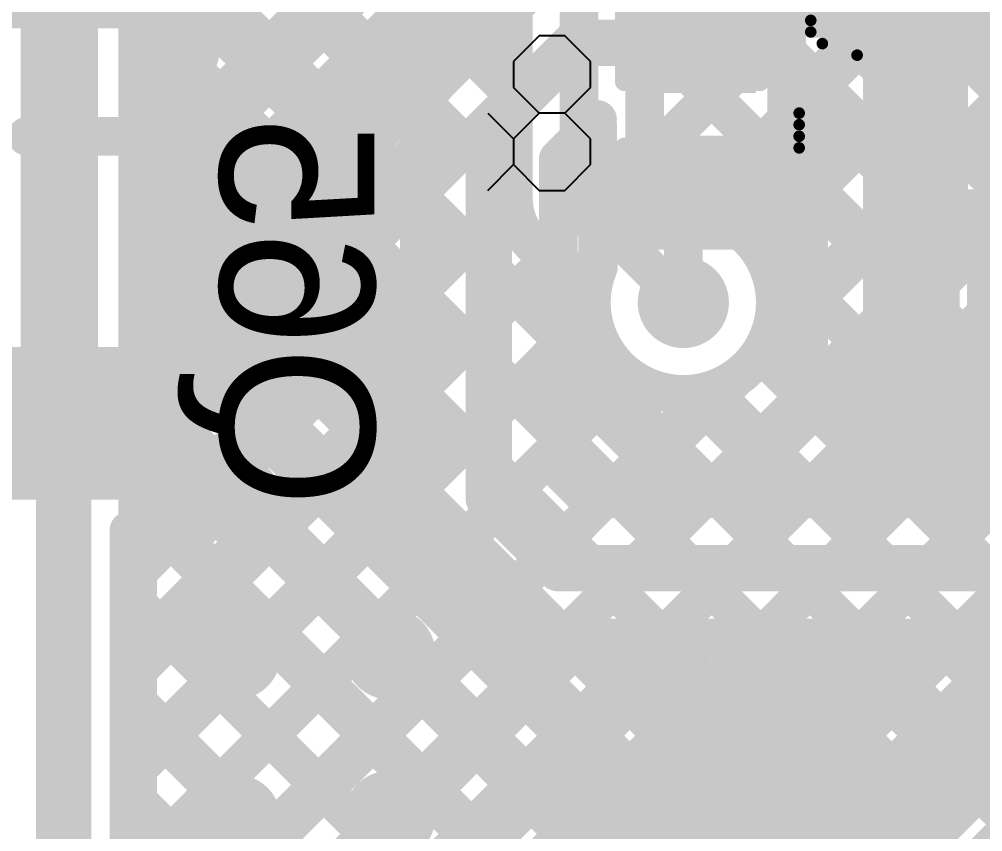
# Model space of a CAD drawing. Header units: millimetres. Extents: x 0.79 to 4.38, y 0.99 to 3.94.
# Drawn here: x 2.099 to 2.3485, y 2.648 to 2.8583 of the extents above; entities that cross this region are included whole.
import ezdxf

# ---------------------------------------------------------------- set-up
doc = ezdxf.new("R2010")
doc.units = ezdxf.units.MM
doc.header["$MEASUREMENT"] = 0
for name, color, linetype in [('BottomLayer', 5, 'Continuous'), ('BottomOverlay', 54, 'Continuous'), ('BottomPaste', 16, 'Continuous'), ('BottomSolder', 6, 'Continuous'), ('MultiLayer', 9, 'Continuous'), ('TopLayer', 1, 'Continuous'), ('TopOverlay', 2, 'Continuous'), ('ViaHoleLayer', 16, 'Continuous')]:
    doc.layers.add(name, color=color, linetype=linetype)

# ---------------------------------------------------------------- blocks, each defined once
blk = doc.blocks.new('R__0402_B_112')
at = {"layer": 'BottomLayer'}
for points in [[(-0.0275, 0.0125), (-0.0275, -0.0125), (-0.0095, 0.0125), (-0.0095, -0.0125)], [(0.0095, 0.0125), (0.0095, -0.0125), (0.0275, 0.0125), (0.0275, -0.0125)]]:
    blk.add_solid(points, dxfattribs=at)
at = {"layer": 'BottomOverlay', "const_width": 0.005}
for points in [[(-0.0325, 0.0175), (-0.0325, -0.0175)], [(-0.0325, 0.0175), (-0.0085, 0.0175)], [(0.0085, 0.0175), (0.0325, 0.0175)], [(0.0325, 0.0175), (0.0325, -0.0175)], [(-0.0325, -0.0175), (-0.0085, -0.0175)], [(0.0085, -0.0175), (0.0325, -0.0175)]]:
    blk.add_lwpolyline(points, dxfattribs=at)
at = {"layer": 'BottomOverlay', "const_width": 0.0025}
for points in [[(-0.03375, 0.0175, 1), (-0.03125, 0.0175, 1)], [(-0.03375, 0.0175, 1), (-0.03125, 0.0175, 1)], [(-0.00975, 0.0175, 1), (-0.00725, 0.0175, 1)], [(0.00725, 0.0175, 1), (0.00975, 0.0175, 1)], [(0.03125, 0.0175, 1), (0.03375, 0.0175, 1)], [(0.03125, 0.0175, 1), (0.03375, 0.0175, 1)], [(-0.03375, -0.0175, 1), (-0.03125, -0.0175, 1)], [(-0.03375, -0.0175, 1), (-0.03125, -0.0175, 1)], [(-0.00975, -0.0175, 1), (-0.00725, -0.0175, 1)], [(0.00725, -0.0175, 1), (0.00975, -0.0175, 1)], [(0.03125, -0.0175, 1), (0.03375, -0.0175, 1)], [(0.03125, -0.0175, 1), (0.03375, -0.0175, 1)]]:
    blk.add_lwpolyline(points, format="xyb", close=True, dxfattribs=at)
at = {"layer": 'BottomPaste'}
for points in [[(-0.0275, 0.0125), (-0.0275, -0.0125), (-0.0095, 0.0125), (-0.0095, -0.0125)], [(0.0095, 0.0125), (0.0095, -0.0125), (0.0275, 0.0125), (0.0275, -0.0125)]]:
    blk.add_solid(points, dxfattribs=at)
at = {"layer": 'BottomSolder'}
for points in [[(-0.0315, 0.0165), (-0.0315, -0.0165), (-0.0055, 0.0165), (-0.0055, -0.0165)], [(0.0055, 0.0165), (0.0055, -0.0165), (0.0315, 0.0165), (0.0315, -0.0165)]]:
    blk.add_solid(points, dxfattribs=at)
blk = doc.blocks.new('SOT23_3_B_156')
at = {"layer": 'BottomLayer'}
for points in [[(-0.02166, 0.05807), (-0.05316, 0.05807), (-0.02166, 0.02657), (-0.05316, 0.02657)], [(0.05314, 0.05807), (0.02165, 0.05807), (0.05314, 0.02657), (0.02165, 0.02657)], [(0.01574, -0.02657), (-0.01575, -0.02657), (0.01574, -0.05807), (-0.01575, -0.05807)]]:
    blk.add_solid(points, dxfattribs=at)
at = {"layer": 'BottomOverlay'}
for points, const_width in [([(-0.06409, 0.068, 1), (-0.07393, 0.068, 1)], 0.00984), ([(-0.07639, 0.068, 1), (-0.07147, 0.068, 1)], 0.00492), ([(-0.06655, 0.068, 1), (-0.06162, 0.068, 1)], 0.00492), ([(-0.06651, 0.03, 1), (-0.06151, 0.03, 1)], 0.005), ([(-0.01351, 0.032, 1), (-0.00851, 0.032, 1)], 0.005), ([(0.00849, 0.032, 1), (0.01349, 0.032, 1)], 0.005), ([(0.06149, 0.03, 1), (0.06649, 0.03, 1)], 0.005), ([(-0.06651, -0.032, 1), (-0.06151, -0.032, 1)], 0.005), ([(-0.06651, -0.032, 1), (-0.06151, -0.032, 1)], 0.005), ([(-0.03151, -0.032, 1), (-0.02651, -0.032, 1)], 0.005), ([(0.02649, -0.031, 1), (0.03149, -0.031, 1)], 0.005), ([(0.06149, -0.031, 1), (0.06649, -0.031, 1)], 0.005), ([(0.06149, -0.031, 1), (0.06649, -0.031, 1)], 0.005)]:
    blk.add_lwpolyline(points, format="xyb", close=True, dxfattribs=dict(at, const_width=const_width))
at = {"layer": 'BottomOverlay', "const_width": 0.01}
for points in [[(-0.06401, 0.03), (-0.06401, -0.032)], [(0.01099, 0.032), (-0.01101, 0.032)], [(0.06399, 0.03), (0.06399, -0.031)], [(-0.02901, -0.032), (-0.06401, -0.032)], [(0.06399, -0.031), (0.02899, -0.031)]]:
    blk.add_lwpolyline(points, dxfattribs=at)
at = {"layer": 'BottomPaste'}
for points in [[(-0.02166, 0.05807), (-0.05316, 0.05807), (-0.02166, 0.02657), (-0.05316, 0.02657)], [(0.05314, 0.05807), (0.02165, 0.05807), (0.05314, 0.02657), (0.02165, 0.02657)], [(0.01574, -0.02657), (-0.01575, -0.02657), (0.01574, -0.05807), (-0.01575, -0.05807)]]:
    blk.add_solid(points, dxfattribs=at)
at = {"layer": 'BottomSolder'}
for points in [[(-0.01766, 0.06207), (-0.05716, 0.06207), (-0.01766, 0.02257), (-0.05716, 0.02257)], [(0.05714, 0.06207), (0.01765, 0.06207), (0.05714, 0.02257), (0.01765, 0.02257)], [(0.01974, -0.02257), (-0.01975, -0.02257), (0.01974, -0.06207), (-0.01975, -0.06207)]]:
    blk.add_solid(points, dxfattribs=at)
blk = doc.blocks.new('SOT23_3_B_158')
at = {"layer": 'BottomLayer'}
for points in [[(-0.02166, 0.05807), (-0.05316, 0.05807), (-0.02166, 0.02657), (-0.05316, 0.02657)], [(0.05314, 0.05807), (0.02165, 0.05807), (0.05314, 0.02657), (0.02165, 0.02657)], [(0.01574, -0.02657), (-0.01575, -0.02657), (0.01574, -0.05807), (-0.01575, -0.05807)]]:
    blk.add_solid(points, dxfattribs=at)
at = {"layer": 'BottomOverlay'}
for points, const_width in [([(-0.06409, 0.068, 1), (-0.07393, 0.068, 1)], 0.00984), ([(-0.07639, 0.068, 1), (-0.07147, 0.068, 1)], 0.00492), ([(-0.06655, 0.068, 1), (-0.06162, 0.068, 1)], 0.00492), ([(-0.06651, 0.03, 1), (-0.06151, 0.03, 1)], 0.005), ([(-0.01351, 0.032, 1), (-0.00851, 0.032, 1)], 0.005), ([(0.00849, 0.032, 1), (0.01349, 0.032, 1)], 0.005), ([(0.06149, 0.03, 1), (0.06649, 0.03, 1)], 0.005), ([(-0.06651, -0.032, 1), (-0.06151, -0.032, 1)], 0.005), ([(-0.06651, -0.032, 1), (-0.06151, -0.032, 1)], 0.005), ([(-0.03151, -0.032, 1), (-0.02651, -0.032, 1)], 0.005), ([(0.02649, -0.031, 1), (0.03149, -0.031, 1)], 0.005), ([(0.06149, -0.031, 1), (0.06649, -0.031, 1)], 0.005), ([(0.06149, -0.031, 1), (0.06649, -0.031, 1)], 0.005)]:
    blk.add_lwpolyline(points, format="xyb", close=True, dxfattribs=dict(at, const_width=const_width))
at = {"layer": 'BottomOverlay', "const_width": 0.01}
for points in [[(-0.06401, 0.03), (-0.06401, -0.032)], [(0.01099, 0.032), (-0.01101, 0.032)], [(0.06399, 0.03), (0.06399, -0.031)], [(-0.02901, -0.032), (-0.06401, -0.032)], [(0.06399, -0.031), (0.02899, -0.031)]]:
    blk.add_lwpolyline(points, dxfattribs=at)
at = {"layer": 'BottomPaste'}
for points in [[(-0.02166, 0.05807), (-0.05316, 0.05807), (-0.02166, 0.02657), (-0.05316, 0.02657)], [(0.05314, 0.05807), (0.02165, 0.05807), (0.05314, 0.02657), (0.02165, 0.02657)], [(0.01574, -0.02657), (-0.01575, -0.02657), (0.01574, -0.05807), (-0.01575, -0.05807)]]:
    blk.add_solid(points, dxfattribs=at)
at = {"layer": 'BottomSolder'}
for points in [[(-0.01766, 0.06207), (-0.05716, 0.06207), (-0.01766, 0.02257), (-0.05716, 0.02257)], [(0.05714, 0.06207), (0.01765, 0.06207), (0.05714, 0.02257), (0.01765, 0.02257)], [(0.01974, -0.02257), (-0.01975, -0.02257), (0.01974, -0.06207), (-0.01975, -0.06207)]]:
    blk.add_solid(points, dxfattribs=at)
blk = doc.blocks.new('SOT23_3_B_160')
at = {"layer": 'BottomLayer'}
for points in [[(-0.02166, 0.05807), (-0.05316, 0.05807), (-0.02166, 0.02657), (-0.05316, 0.02657)], [(0.05314, 0.05807), (0.02165, 0.05807), (0.05314, 0.02657), (0.02165, 0.02657)], [(0.01574, -0.02657), (-0.01575, -0.02657), (0.01574, -0.05807), (-0.01575, -0.05807)]]:
    blk.add_solid(points, dxfattribs=at)
at = {"layer": 'BottomOverlay'}
for points, const_width in [([(-0.06409, 0.068, 1), (-0.07393, 0.068, 1)], 0.00984), ([(-0.07639, 0.068, 1), (-0.07147, 0.068, 1)], 0.00492), ([(-0.06655, 0.068, 1), (-0.06162, 0.068, 1)], 0.00492), ([(-0.06651, 0.03, 1), (-0.06151, 0.03, 1)], 0.005), ([(-0.01351, 0.032, 1), (-0.00851, 0.032, 1)], 0.005), ([(0.00849, 0.032, 1), (0.01349, 0.032, 1)], 0.005), ([(0.06149, 0.03, 1), (0.06649, 0.03, 1)], 0.005), ([(-0.06651, -0.032, 1), (-0.06151, -0.032, 1)], 0.005), ([(-0.06651, -0.032, 1), (-0.06151, -0.032, 1)], 0.005), ([(-0.03151, -0.032, 1), (-0.02651, -0.032, 1)], 0.005), ([(0.02649, -0.031, 1), (0.03149, -0.031, 1)], 0.005), ([(0.06149, -0.031, 1), (0.06649, -0.031, 1)], 0.005), ([(0.06149, -0.031, 1), (0.06649, -0.031, 1)], 0.005)]:
    blk.add_lwpolyline(points, format="xyb", close=True, dxfattribs=dict(at, const_width=const_width))
at = {"layer": 'BottomOverlay', "const_width": 0.01}
for points in [[(-0.06401, 0.03), (-0.06401, -0.032)], [(0.01099, 0.032), (-0.01101, 0.032)], [(0.06399, 0.03), (0.06399, -0.031)], [(-0.02901, -0.032), (-0.06401, -0.032)], [(0.06399, -0.031), (0.02899, -0.031)]]:
    blk.add_lwpolyline(points, dxfattribs=at)
at = {"layer": 'BottomPaste'}
for points in [[(-0.02166, 0.05807), (-0.05316, 0.05807), (-0.02166, 0.02657), (-0.05316, 0.02657)], [(0.05314, 0.05807), (0.02165, 0.05807), (0.05314, 0.02657), (0.02165, 0.02657)], [(0.01574, -0.02657), (-0.01575, -0.02657), (0.01574, -0.05807), (-0.01575, -0.05807)]]:
    blk.add_solid(points, dxfattribs=at)
at = {"layer": 'BottomSolder'}
for points in [[(-0.01766, 0.06207), (-0.05716, 0.06207), (-0.01766, 0.02257), (-0.05716, 0.02257)], [(0.05714, 0.06207), (0.01765, 0.06207), (0.05714, 0.02257), (0.01765, 0.02257)], [(0.01974, -0.02257), (-0.01975, -0.02257), (0.01974, -0.06207), (-0.01975, -0.06207)]]:
    blk.add_solid(points, dxfattribs=at)
blk = doc.blocks.new('SOT23_3_B_162')
at = {"layer": 'BottomLayer'}
for points in [[(-0.02166, 0.05807), (-0.05316, 0.05807), (-0.02166, 0.02657), (-0.05316, 0.02657)], [(0.05314, 0.05807), (0.02165, 0.05807), (0.05314, 0.02657), (0.02165, 0.02657)], [(0.01574, -0.02657), (-0.01575, -0.02657), (0.01574, -0.05807), (-0.01575, -0.05807)]]:
    blk.add_solid(points, dxfattribs=at)
at = {"layer": 'BottomOverlay'}
for points, const_width in [([(-0.06409, 0.068, 1), (-0.07393, 0.068, 1)], 0.00984), ([(-0.07639, 0.068, 1), (-0.07147, 0.068, 1)], 0.00492), ([(-0.06655, 0.068, 1), (-0.06162, 0.068, 1)], 0.00492), ([(-0.06651, 0.03, 1), (-0.06151, 0.03, 1)], 0.005), ([(-0.01351, 0.032, 1), (-0.00851, 0.032, 1)], 0.005), ([(0.00849, 0.032, 1), (0.01349, 0.032, 1)], 0.005), ([(0.06149, 0.03, 1), (0.06649, 0.03, 1)], 0.005), ([(-0.06651, -0.032, 1), (-0.06151, -0.032, 1)], 0.005), ([(-0.06651, -0.032, 1), (-0.06151, -0.032, 1)], 0.005), ([(-0.03151, -0.032, 1), (-0.02651, -0.032, 1)], 0.005), ([(0.02649, -0.031, 1), (0.03149, -0.031, 1)], 0.005), ([(0.06149, -0.031, 1), (0.06649, -0.031, 1)], 0.005), ([(0.06149, -0.031, 1), (0.06649, -0.031, 1)], 0.005)]:
    blk.add_lwpolyline(points, format="xyb", close=True, dxfattribs=dict(at, const_width=const_width))
at = {"layer": 'BottomOverlay', "const_width": 0.01}
for points in [[(-0.06401, 0.03), (-0.06401, -0.032)], [(0.01099, 0.032), (-0.01101, 0.032)], [(0.06399, 0.03), (0.06399, -0.031)], [(-0.02901, -0.032), (-0.06401, -0.032)], [(0.06399, -0.031), (0.02899, -0.031)]]:
    blk.add_lwpolyline(points, dxfattribs=at)
at = {"layer": 'BottomPaste'}
for points in [[(-0.02166, 0.05807), (-0.05316, 0.05807), (-0.02166, 0.02657), (-0.05316, 0.02657)], [(0.05314, 0.05807), (0.02165, 0.05807), (0.05314, 0.02657), (0.02165, 0.02657)], [(0.01574, -0.02657), (-0.01575, -0.02657), (0.01574, -0.05807), (-0.01575, -0.05807)]]:
    blk.add_solid(points, dxfattribs=at)
at = {"layer": 'BottomSolder'}
for points in [[(-0.01766, 0.06207), (-0.05716, 0.06207), (-0.01766, 0.02257), (-0.05716, 0.02257)], [(0.05714, 0.06207), (0.01765, 0.06207), (0.05714, 0.02257), (0.01765, 0.02257)], [(0.01974, -0.02257), (-0.01975, -0.02257), (0.01974, -0.06207), (-0.01975, -0.06207)]]:
    blk.add_solid(points, dxfattribs=at)

msp = doc.modelspace()

# ---------------------------------------------------------------- linework, layer by layer
at = {"layer": 'BottomLayer'}
for points, const_width in [([(2.13141, 2.83852), (2.24879, 2.95589)], 0.01), ([(2.152, 2.93917), (2.22836, 2.86281)], 0.01), ([(2.13089, 2.932), (2.21422, 2.84867)], 0.01), ([(2.13141, 2.81023), (2.24879, 2.92761)], 0.01), ([(2.13141, 2.78195), (2.25264, 2.90318)], 0.01), ([(2.13716, 2.84793), (2.13716, 2.90343)], 0.01), ([(2.27434, 2.90168), (2.33968, 2.83634)], 0.01), ([(2.29779, 2.83519), (2.36428, 2.90168)], 0.01), ([(2.13716, 2.89745), (2.20274, 2.83186)], 0.01), ([(2.33003, 2.75236), (2.33003, 2.87436)], 0.025), ([(2.10941, 2.75368), (2.10941, 2.87568)], 0.02), ([(2.29779, 2.83618), (2.29779, 2.87318)], 0.01), ([(2.13716, 2.86916), (2.2026, 2.80372)], 0.01), ([(2.20789, 2.84235), (2.23043, 2.86489)], 0.01), ([(2.33968, 2.80926), (2.33968, 2.86475)], 0.01), ([(2.2206, 2.8296), (2.24318, 2.85218)], 0.012), ([(2.24318, 2.85218), (2.27329, 2.85218)], 0.012), ([(2.29779, 2.84995), (2.34943, 2.79831)], 0.01), ([(2.13141, 2.84793), (2.13716, 2.84793)], 0.01), ([(2.13141, 2.78143), (2.13141, 2.84793)], 0.01), ([(2.29779, 2.8069), (2.33968, 2.8488)], 0.01), ([(2.13141, 2.84663), (2.2026, 2.77544)], 0.01), ([(2.29779, 2.83118), (2.29779, 2.83618)], 0.01), ([(2.29779, 2.83118), (2.29779, 2.83618)], 0.01), ([(2.2386, 2.82214), (2.24879, 2.83233)], 0.01), ([(2.2026, 2.7344), (2.2026, 2.8296)], 0.01), ([(2.2206, 2.7344), (2.2206, 2.8296)], 0.012), ([(2.24879, 2.79418), (2.24879, 2.83118)], 0.01), ([(2.29779, 2.79418), (2.29779, 2.83118)], 0.01), ([(2.13716, 2.75941), (2.2026, 2.82485)], 0.01), ([(2.2386, 2.74186), (2.2386, 2.82214)], 0.01), ([(2.23967, 2.82322), (2.24879, 2.8141)], 0.01), ([(2.29049, 2.77133), (2.33968, 2.82052)], 0.01), ([(2.29779, 2.82167), (2.34943, 2.77002)], 0.01), ([(2.13141, 2.81834), (2.2026, 2.74715)], 0.01), ([(2.2386, 2.80428), (2.24879, 2.81447)], 0.01), ([(2.271, 2.785), (2.271, 2.815)], 0.01), ([(2.33968, 2.80926), (2.34943, 2.80926)], 0.01), ([(2.34943, 2.73473), (2.34943, 2.80926)], 0.01), ([(2.28163, 2.73418), (2.34943, 2.80198)], 0.01), ([(2.13716, 2.73113), (2.2026, 2.79657)], 0.01), ([(2.2386, 2.796), (2.2473, 2.7873)], 0.01), ([(2.29297, 2.79418), (2.29779, 2.79418)], 0.01), ([(2.29699, 2.79418), (2.34943, 2.74174)], 0.01), ([(2.13141, 2.79006), (2.38947, 2.532)], 0.01), ([(2.2386, 2.776), (2.24719, 2.78459)], 0.01), ([(2.13141, 2.78143), (2.13716, 2.78143)], 0.01), ([(2.13716, 2.72593), (2.13716, 2.78143)], 0.01), ([(2.29092, 2.77196), (2.32871, 2.73418)], 0.01), ([(2.30992, 2.73418), (2.34943, 2.7737)], 0.01), ([(2.12741, 2.69309), (2.2026, 2.76828)], 0.01), ([(2.2386, 2.76772), (2.27214, 2.73418)], 0.01), ([(2.2386, 2.74772), (2.25678, 2.7659)], 0.01), ([(2.25335, 2.73418), (2.28467, 2.76551)], 0.01), ([(2.2733, 2.7613), (2.30042, 2.73418)], 0.01), ([(2.10941, 2.60841), (2.10941, 2.75368)], 0.012), ([(2.13716, 2.75603), (2.36118, 2.532)], 0.01), ([(2.3382, 2.73418), (2.34943, 2.74541)], 0.01), ([(2.12741, 2.66481), (2.2026, 2.74)], 0.01), ([(2.2386, 2.74186), (2.24627, 2.73418)], 0.01), ([(2.2206, 2.7344), (2.23882, 2.71618)], 0.012), ([(2.24627, 2.73418), (2.34888, 2.73418)], 0.01), ([(2.13196, 2.72593), (2.13716, 2.73113)], 0.01), ([(2.13716, 2.72774), (2.3329, 2.532)], 0.01), ([(2.12741, 2.72593), (2.13716, 2.72593)], 0.01), ([(2.12741, 2.72138), (2.13196, 2.72593)], 0.01), ([(2.12741, 2.60841), (2.12741, 2.72593)], 0.01), ([(2.20789, 2.72165), (2.22607, 2.70348)], 0.01), ([(2.12741, 2.63653), (2.21021, 2.71933)], 0.01), ([(2.23882, 2.71618), (2.35634, 2.71618)], 0.012), ([(2.12741, 2.70921), (2.30461, 2.532)], 0.01), ([(2.12741, 2.60824), (2.22436, 2.70519)], 0.01), ([(2.07945, 2.532), (2.24563, 2.69818)], 0.01), ([(2.10774, 2.532), (2.27392, 2.69818)], 0.01), ([(2.13602, 2.532), (2.3022, 2.69818)], 0.01), ([(2.1643, 2.532), (2.33049, 2.69818)], 0.01), ([(2.19259, 2.532), (2.35896, 2.69837)], 0.01), ([(2.22087, 2.532), (2.38683, 2.69796)], 0.01), ([(2.23882, 2.69818), (2.35634, 2.69818)], 0.01), ([(2.25157, 2.69818), (2.41775, 2.532)], 0.01), ([(2.27985, 2.69818), (2.44603, 2.532)], 0.01), ([(2.30814, 2.69818), (2.47432, 2.532)], 0.01), ([(2.33642, 2.69818), (2.38683, 2.64777)], 0.01), ([(2.12741, 2.68092), (2.27633, 2.532)], 0.01), ([(2.12741, 2.65264), (2.24804, 2.532)], 0.01)]:
    msp.add_lwpolyline(points, dxfattribs=dict(at, const_width=const_width))
for points, const_width in [([(2.22586, 2.86281, 1), (2.23086, 2.86281, 1)], 0.005), ([(2.24018, 2.85218, 1), (2.24618, 2.85218, 1)], 0.006), ([(2.24018, 2.85218, 1), (2.24618, 2.85218, 1)], 0.006), ([(2.27029, 2.85218, 1), (2.27629, 2.85218, 1)], 0.006), ([(2.29529, 2.84995, 1), (2.30029, 2.84995, 1)], 0.005), ([(2.12891, 2.84793, 1), (2.13391, 2.84793, 1)], 0.005), ([(2.12891, 2.84793, 1), (2.13391, 2.84793, 1)], 0.005), ([(2.13466, 2.84793, 1), (2.13966, 2.84793, 1)], 0.005), ([(2.13466, 2.84793, 1), (2.13966, 2.84793, 1)], 0.005), ([(2.21172, 2.84867, 1), (2.21672, 2.84867, 1)], 0.005), ([(2.33718, 2.8488, 1), (2.34218, 2.8488, 1)], 0.005), ([(2.12891, 2.84663, 1), (2.13391, 2.84663, 1)], 0.005), ([(2.20537, 2.84233, 1), (2.21037, 2.84233, 1)], 0.005), ([(2.20539, 2.84235, 1), (2.21039, 2.84235, 1)], 0.005), ([(2.20539, 2.84235, 1), (2.21039, 2.84235, 1)], 0.005), ([(2.12891, 2.83852, 1), (2.13391, 2.83852, 1)], 0.005), ([(2.29529, 2.83618, 1), (2.30029, 2.83618, 1)], 0.005), ([(2.29529, 2.83618, 1), (2.30029, 2.83618, 1)], 0.005), ([(2.29529, 2.83618, 1), (2.30029, 2.83618, 1)], 0.005), ([(2.29529, 2.83519, 1), (2.30029, 2.83519, 1)], 0.005), ([(2.33718, 2.83634, 1), (2.34218, 2.83634, 1)], 0.005), ([(2.20024, 2.83186, 1), (2.20524, 2.83186, 1)], 0.005), ([(2.24629, 2.83233, 1), (2.25129, 2.83233, 1)], 0.005), ([(2.2001, 2.8296, 1), (2.2051, 2.8296, 1)], 0.005), ([(2.2001, 2.8296, 1), (2.2051, 2.8296, 1)], 0.005), ([(2.2001, 2.8296, 1), (2.2051, 2.8296, 1)], 0.005), ([(2.2176, 2.8296, 1), (2.2236, 2.8296, 1)], 0.006), ([(2.2176, 2.8296, 1), (2.2236, 2.8296, 1)], 0.006), ([(2.24629, 2.83118, 1), (2.25129, 2.83118, 1)], 0.005), ([(2.29529, 2.83118, 1), (2.30029, 2.83118, 1)], 0.005), ([(2.29529, 2.83118, 1), (2.30029, 2.83118, 1)], 0.005), ([(2.29529, 2.83118, 1), (2.30029, 2.83118, 1)], 0.005), ([(2.2001, 2.82485, 1), (2.2051, 2.82485, 1)], 0.005), ([(2.2361, 2.82214, 1), (2.2411, 2.82214, 1)], 0.005), ([(2.2361, 2.82214, 1), (2.2411, 2.82214, 1)], 0.005), ([(2.23717, 2.82322, 1), (2.24217, 2.82322, 1)], 0.005), ([(2.29529, 2.82167, 1), (2.30029, 2.82167, 1)], 0.005), ([(2.33718, 2.82052, 1), (2.34218, 2.82052, 1)], 0.005), ([(2.12891, 2.81834, 1), (2.13391, 2.81834, 1)], 0.005), ([(2.24629, 2.81447, 1), (2.25129, 2.81447, 1)], 0.005), ([(2.2685, 2.815, 1), (2.2735, 2.815, 1)], 0.005), ([(2.24629, 2.8141, 1), (2.25129, 2.8141, 1)], 0.005), ([(2.12891, 2.81023, 1), (2.13391, 2.81023, 1)], 0.005), ([(2.29529, 2.8069, 1), (2.30029, 2.8069, 1)], 0.005), ([(2.33718, 2.80926, 1), (2.34218, 2.80926, 1)], 0.005), ([(2.33718, 2.80926, 1), (2.34218, 2.80926, 1)], 0.005), ([(2.34693, 2.80926, 1), (2.35193, 2.80926, 1)], 0.005), ([(2.34693, 2.80926, 1), (2.35193, 2.80926, 1)], 0.005), ([(2.2001, 2.80372, 1), (2.2051, 2.80372, 1)], 0.005), ([(2.2361, 2.80428, 1), (2.2411, 2.80428, 1)], 0.005), ([(2.34693, 2.80198, 1), (2.35193, 2.80198, 1)], 0.005), ([(2.34693, 2.79831, 1), (2.35193, 2.79831, 1)], 0.005), ([(2.2001, 2.79657, 1), (2.2051, 2.79657, 1)], 0.005), ([(2.2361, 2.796, 1), (2.2411, 2.796, 1)], 0.005), ([(2.24629, 2.79418, 1), (2.25129, 2.79418, 1)], 0.005), ([(2.24653, 2.79418, 1), (2.25153, 2.79418, 1)], 0.005), ([(2.29047, 2.79418, 1), (2.29547, 2.79418, 1)], 0.005), ([(2.29047, 2.79418, 1), (2.29547, 2.79418, 1)], 0.005), ([(2.29449, 2.79418, 1), (2.29949, 2.79418, 1)], 0.005), ([(2.29529, 2.79418, 1), (2.30029, 2.79418, 1)], 0.005), ([(2.29529, 2.79418, 1), (2.30029, 2.79418, 1)], 0.005), ([(2.12891, 2.79006, 1), (2.13391, 2.79006, 1)], 0.005), ([(2.26509, 2.785, 1), (2.27691, 2.785, 1)], 0.01181), ([(2.2448, 2.7873, 1), (2.2498, 2.7873, 1)], 0.005), ([(2.24469, 2.78459, 1), (2.24969, 2.78459, 1)], 0.005), ([(2.2685, 2.785, 1), (2.2735, 2.785, 1)], 0.005), ([(2.29231, 2.785, 1), (2.29731, 2.785, 1)], 0.005), ([(2.29231, 2.785, 1), (2.29731, 2.785, 1)], 0.005), ([(2.12891, 2.78195, 1), (2.13391, 2.78195, 1)], 0.005), ([(2.12891, 2.78143, 1), (2.13391, 2.78143, 1)], 0.005), ([(2.12891, 2.78143, 1), (2.13391, 2.78143, 1)], 0.005), ([(2.13466, 2.78143, 1), (2.13966, 2.78143, 1)], 0.005), ([(2.13466, 2.78143, 1), (2.13966, 2.78143, 1)], 0.005), ([(2.14909, 2.773, 1), (2.16091, 2.773, 1)], 0.01181), ([(2.18909, 2.774, 1), (2.20091, 2.774, 1)], 0.01181), ([(2.2001, 2.77544, 1), (2.2051, 2.77544, 1)], 0.005), ([(2.2361, 2.776, 1), (2.2411, 2.776, 1)], 0.005), ([(2.28842, 2.77196, 1), (2.29342, 2.77196, 1)], 0.005), ([(2.34693, 2.7737, 1), (2.35193, 2.7737, 1)], 0.005), ([(2.28799, 2.77133, 1), (2.29299, 2.77133, 1)], 0.005), ([(2.34693, 2.77002, 1), (2.35193, 2.77002, 1)], 0.005), ([(2.2001, 2.76828, 1), (2.2051, 2.76828, 1)], 0.005), ([(2.2361, 2.76772, 1), (2.2411, 2.76772, 1)], 0.005), ([(2.25428, 2.7659, 1), (2.25928, 2.7659, 1)], 0.005), ([(2.28217, 2.76551, 1), (2.28717, 2.76551, 1)], 0.005), ([(2.13466, 2.75941, 1), (2.13966, 2.75941, 1)], 0.005), ([(2.2708, 2.7613, 1), (2.2758, 2.7613, 1)], 0.005), ([(2.32378, 2.75236, 1), (2.33628, 2.75236, 1)], 0.0125), ([(2.10441, 2.75368, 1), (2.11441, 2.75368, 1)], 0.01), ([(2.10641, 2.75368, 1), (2.11241, 2.75368, 1)], 0.006), ([(2.13466, 2.75603, 1), (2.13966, 2.75603, 1)], 0.005), ([(2.2001, 2.74715, 1), (2.2051, 2.74715, 1)], 0.005), ([(2.2361, 2.74772, 1), (2.2411, 2.74772, 1)], 0.005), ([(2.34693, 2.74541, 1), (2.35193, 2.74541, 1)], 0.005), ([(2.14909, 2.734, 1), (2.16091, 2.734, 1)], 0.01181), ([(2.18909, 2.734, 1), (2.20091, 2.734, 1)], 0.01181), ([(2.2001, 2.74, 1), (2.2051, 2.74, 1)], 0.005), ([(2.2361, 2.74186, 1), (2.2411, 2.74186, 1)], 0.005), ([(2.2361, 2.74186, 1), (2.2411, 2.74186, 1)], 0.005), ([(2.34693, 2.74174, 1), (2.35193, 2.74174, 1)], 0.005), ([(2.2176, 2.7344, 1), (2.2236, 2.7344, 1)], 0.006), ([(2.2176, 2.7344, 1), (2.2236, 2.7344, 1)], 0.006), ([(2.34693, 2.73473, 1), (2.35193, 2.73473, 1)], 0.005), ([(2.2001, 2.7344, 1), (2.2051, 2.7344, 1)], 0.005), ([(2.2001, 2.7344, 1), (2.2051, 2.7344, 1)], 0.005), ([(2.2001, 2.7344, 1), (2.2051, 2.7344, 1)], 0.005), ([(2.24377, 2.73418, 1), (2.24877, 2.73418, 1)], 0.005), ([(2.24377, 2.73418, 1), (2.24877, 2.73418, 1)], 0.005), ([(2.25085, 2.73418, 1), (2.25585, 2.73418, 1)], 0.005), ([(2.26964, 2.73418, 1), (2.27464, 2.73418, 1)], 0.005), ([(2.27913, 2.73418, 1), (2.28413, 2.73418, 1)], 0.005), ([(2.29792, 2.73418, 1), (2.30292, 2.73418, 1)], 0.005), ([(2.30742, 2.73418, 1), (2.31242, 2.73418, 1)], 0.005), ([(2.32621, 2.73418, 1), (2.33121, 2.73418, 1)], 0.005), ([(2.3357, 2.73418, 1), (2.3407, 2.73418, 1)], 0.005), ([(2.34638, 2.73418, 1), (2.35138, 2.73418, 1)], 0.005), ([(2.13466, 2.73113, 1), (2.13966, 2.73113, 1)], 0.005), ([(2.13466, 2.73113, 1), (2.13966, 2.73113, 1)], 0.005), ([(2.13466, 2.72774, 1), (2.13966, 2.72774, 1)], 0.005), ([(2.12491, 2.72593, 1), (2.12991, 2.72593, 1)], 0.005), ([(2.12491, 2.72593, 1), (2.12991, 2.72593, 1)], 0.005), ([(2.12946, 2.72593, 1), (2.13446, 2.72593, 1)], 0.005), ([(2.12946, 2.72593, 1), (2.13446, 2.72593, 1)], 0.005), ([(2.13466, 2.72593, 1), (2.13966, 2.72593, 1)], 0.005), ([(2.13466, 2.72593, 1), (2.13966, 2.72593, 1)], 0.005), ([(2.12491, 2.72138, 1), (2.12991, 2.72138, 1)], 0.005), ([(2.20537, 2.72167, 1), (2.21037, 2.72167, 1)], 0.005), ([(2.20539, 2.72165, 1), (2.21039, 2.72165, 1)], 0.005), ([(2.20539, 2.72165, 1), (2.21039, 2.72165, 1)], 0.005), ([(2.20771, 2.71933, 1), (2.21271, 2.71933, 1)], 0.005), ([(2.23582, 2.71618, 1), (2.24182, 2.71618, 1)], 0.006), ([(2.23582, 2.71618, 1), (2.24182, 2.71618, 1)], 0.006), ([(2.12491, 2.70921, 1), (2.12991, 2.70921, 1)], 0.005), ([(2.22186, 2.70519, 1), (2.22686, 2.70519, 1)], 0.005), ([(2.22357, 2.70348, 1), (2.22857, 2.70348, 1)], 0.005), ([(2.22357, 2.70348, 1), (2.22857, 2.70348, 1)], 0.005), ([(2.22359, 2.70345, 1), (2.22859, 2.70345, 1)], 0.005), ([(2.14909, 2.694, 1), (2.16091, 2.694, 1)], 0.01181), ([(2.18909, 2.694, 1), (2.20091, 2.694, 1)], 0.01181), ([(2.23632, 2.69818, 1), (2.24132, 2.69818, 1)], 0.005), ([(2.23632, 2.69818, 1), (2.24132, 2.69818, 1)], 0.005), ([(2.23632, 2.69818, 1), (2.24132, 2.69818, 1)], 0.005), ([(2.24313, 2.69818, 1), (2.24813, 2.69818, 1)], 0.005), ([(2.24907, 2.69818, 1), (2.25407, 2.69818, 1)], 0.005), ([(2.27142, 2.69818, 1), (2.27642, 2.69818, 1)], 0.005), ([(2.27735, 2.69818, 1), (2.28235, 2.69818, 1)], 0.005), ([(2.2997, 2.69818, 1), (2.3047, 2.69818, 1)], 0.005), ([(2.30564, 2.69818, 1), (2.31064, 2.69818, 1)], 0.005), ([(2.32799, 2.69818, 1), (2.33299, 2.69818, 1)], 0.005), ([(2.33392, 2.69818, 1), (2.33892, 2.69818, 1)], 0.005), ([(2.12491, 2.69309, 1), (2.12991, 2.69309, 1)], 0.005), ([(2.12491, 2.68092, 1), (2.12991, 2.68092, 1)], 0.005), ([(2.28109, 2.661, 1), (2.29291, 2.661, 1)], 0.01181), ([(2.12491, 2.66481, 1), (2.12991, 2.66481, 1)], 0.005), ([(2.24109, 2.66, 1), (2.25291, 2.66, 1)], 0.01181), ([(2.14909, 2.651, 1), (2.16091, 2.651, 1)], 0.01181), ([(2.18909, 2.652, 1), (2.20091, 2.652, 1)], 0.01181), ([(2.12491, 2.65264, 1), (2.12991, 2.65264, 1)], 0.005)]:
    msp.add_lwpolyline(points, format="xyb", close=True, dxfattribs=dict(at, const_width=const_width))
at = {"layer": 'BottomLayer', "const_width": 0.01}
for points in [[(2.2026, 2.8296, -0.199396), (2.20789, 2.84235)], [(2.2026, 2.8296, -0.198912), (2.20787, 2.84233)], [(2.29481, 2.785, -1.220456), (2.24903, 2.79418)], [(2.29297, 2.79418, -0.099284), (2.29481, 2.785)], [(2.20789, 2.72165, -0.199396), (2.2026, 2.7344)], [(2.20787, 2.72167, -0.198912), (2.2026, 2.7344)], [(2.23882, 2.69818, -0.199396), (2.22607, 2.70348)], [(2.23882, 2.69818, -0.198912), (2.22609, 2.70345)]]:
    msp.add_lwpolyline(points, format="xyb", dxfattribs=at)
at = {"layer": 'BottomOverlay'}
for p, q in [((2.23367, 2.85399), (2.22701, 2.84732)), ((2.24034, 2.85399), (2.23367, 2.85399)), ((2.247, 2.84732), (2.24034, 2.85399)), ((2.22701, 2.84732), (2.22701, 2.84066)), ((2.247, 2.84066), (2.247, 2.84732)), ((2.22701, 2.84066), (2.23367, 2.83399)), ((2.24034, 2.83399), (2.247, 2.84066)), ((2.22034, 2.83399), (2.22701, 2.82733)), ((2.23367, 2.83399), (2.22701, 2.82733)), ((2.24034, 2.83399), (2.23367, 2.83399)), ((2.247, 2.82733), (2.24034, 2.83399)), ((2.22701, 2.82733), (2.22701, 2.82066)), ((2.247, 2.82066), (2.247, 2.82733)), ((2.22034, 2.814), (2.22701, 2.82066)), ((2.22701, 2.82066), (2.23367, 2.814)), ((2.24034, 2.814), (2.247, 2.82066)), ((2.23367, 2.814), (2.24034, 2.814))]:
    msp.add_line(p, q, dxfattribs=at)
at = {"layer": 'MultiLayer', "const_width": 0.01181}
for points in [[(2.26509, 2.785, 1), (2.27691, 2.785, 1)], [(2.14909, 2.773, 1), (2.16091, 2.773, 1)], [(2.18909, 2.774, 1), (2.20091, 2.774, 1)], [(2.14909, 2.734, 1), (2.16091, 2.734, 1)], [(2.18909, 2.734, 1), (2.20091, 2.734, 1)], [(2.14909, 2.694, 1), (2.16091, 2.694, 1)], [(2.18909, 2.694, 1), (2.20091, 2.694, 1)], [(2.28109, 2.661, 1), (2.29291, 2.661, 1)], [(2.24109, 2.66, 1), (2.25291, 2.66, 1)], [(2.14909, 2.651, 1), (2.16091, 2.651, 1)], [(2.18909, 2.652, 1), (2.20091, 2.652, 1)]]:
    msp.add_lwpolyline(points, format="xyb", close=True, dxfattribs=at)
at = {"layer": 'TopLayer'}
for points, const_width in [([(2.227, 2.812), (2.227, 3.201)], 0.01), ([(2.244, 2.812), (2.244, 3.201)], 0.01), ([(2.261, 2.81904), (2.261, 3.17388)], 0.01), ([(2.11167, 2.34033), (2.11167, 3.1305)], 0.012), ([(2.12967, 2.34779), (2.12967, 3.11491)], 0.01), ([(2.261, 2.84648), (2.38691, 2.97239)], 0.01), ([(2.261, 2.82103), (2.38691, 2.94693)], 0.01), ([(2.12967, 2.84243), (2.227, 2.93976)], 0.01), ([(2.12967, 2.93604), (2.227, 2.83871)], 0.01), ([(2.261, 2.93199), (2.38691, 2.80608)], 0.01), ([(2.27404, 2.80862), (2.38691, 2.92148)], 0.01), ([(2.12967, 2.81697), (2.227, 2.91431)], 0.01), ([(2.12967, 2.91058), (2.227, 2.81325)], 0.01), ([(2.261, 2.90653), (2.38691, 2.78063)], 0.01), ([(2.2901, 2.79922), (2.38691, 2.89602)], 0.01), ([(2.12967, 2.79152), (2.227, 2.88885)], 0.01), ([(2.12967, 2.88513), (2.34867, 2.66613)], 0.01), ([(2.261, 2.88108), (2.38691, 2.75517)], 0.01), ([(2.29347, 2.77713), (2.38691, 2.87057)], 0.01), ([(2.12967, 2.76606), (2.227, 2.8634)], 0.01), ([(2.12967, 2.85967), (2.33594, 2.6534)], 0.01), ([(2.261, 2.85562), (2.38691, 2.72971)], 0.01), ([(2.12967, 2.58787), (2.38691, 2.84511)], 0.01), ([(2.12967, 2.74061), (2.227, 2.83794)], 0.01), ([(2.12967, 2.83422), (2.32321, 2.64067)], 0.01), ([(2.261, 2.83016), (2.38685, 2.70431)], 0.01), ([(2.12967, 2.56242), (2.38691, 2.81965)], 0.01), ([(2.261, 2.81904), (2.27123, 2.80881)], 0.01), ([(2.12967, 2.71515), (2.227, 2.81248)], 0.01), ([(2.244, 2.812), (2.271, 2.785)], 0.01), ([(2.12967, 2.80876), (2.31049, 2.62794)], 0.01), ([(2.232, 2.79996), (2.24719, 2.78477)], 0.01), ([(2.12967, 2.6897), (2.23597, 2.79599)], 0.01), ([(2.12967, 2.53696), (2.38691, 2.7942)], 0.01), ([(2.12967, 2.78331), (2.29901, 2.61396)], 0.01), ([(2.12967, 2.66424), (2.24738, 2.78196)], 0.01), ([(2.29198, 2.77373), (2.37413, 2.69158)], 0.01), ([(2.12967, 2.5115), (2.38691, 2.76874)], 0.01), ([(2.12967, 2.63878), (2.25678, 2.7659)], 0.01), ([(2.12967, 2.61333), (2.27887, 2.76253)], 0.01), ([(2.27801, 2.76224), (2.3614, 2.67885)], 0.01), ([(2.12967, 2.75785), (2.298, 2.58952)], 0.01), ([(2.12967, 2.48605), (2.38691, 2.74329)], 0.01), ([(2.12967, 2.73239), (2.298, 2.56406)], 0.01), ([(2.12967, 2.46059), (2.38691, 2.71783)], 0.01), ([(2.12967, 2.70694), (2.298, 2.53861)], 0.01), ([(2.3033, 2.62075), (2.38691, 2.70436)], 0.01), ([(2.316, 2.608), (2.40491, 2.69691)], 0.012), ([(2.12967, 2.68148), (2.298, 2.51315)], 0.01), ([(2.12967, 2.65603), (2.298, 2.48769)], 0.01)]:
    msp.add_lwpolyline(points, dxfattribs=dict(at, const_width=const_width))
for points, const_width in [([(2.12717, 2.85967, 1), (2.13217, 2.85967, 1)], 0.005), ([(2.2585, 2.85562, 1), (2.2635, 2.85562, 1)], 0.005), ([(2.2585, 2.84648, 1), (2.2635, 2.84648, 1)], 0.005), ([(2.12717, 2.84243, 1), (2.13217, 2.84243, 1)], 0.005), ([(2.2245, 2.83871, 1), (2.2295, 2.83871, 1)], 0.005), ([(2.2245, 2.83794, 1), (2.2295, 2.83794, 1)], 0.005), ([(2.12717, 2.83422, 1), (2.13217, 2.83422, 1)], 0.005), ([(2.2585, 2.83016, 1), (2.2635, 2.83016, 1)], 0.005), ([(2.2585, 2.82103, 1), (2.2635, 2.82103, 1)], 0.005), ([(2.12717, 2.81697, 1), (2.13217, 2.81697, 1)], 0.005), ([(2.2585, 2.81904, 1), (2.2635, 2.81904, 1)], 0.005), ([(2.2585, 2.81904, 1), (2.2635, 2.81904, 1)], 0.005), ([(2.2245, 2.81325, 1), (2.2295, 2.81325, 1)], 0.005), ([(2.2245, 2.81248, 1), (2.2295, 2.81248, 1)], 0.005), ([(2.2245, 2.812, 1), (2.2295, 2.812, 1)], 0.005), ([(2.2245, 2.812, 1), (2.2295, 2.812, 1)], 0.005), ([(2.2245, 2.812, 1), (2.2295, 2.812, 1)], 0.005), ([(2.2415, 2.812, 1), (2.2465, 2.812, 1)], 0.005), ([(2.2415, 2.812, 1), (2.2465, 2.812, 1)], 0.005), ([(2.12717, 2.80876, 1), (2.13217, 2.80876, 1)], 0.005), ([(2.26873, 2.80881, 1), (2.27373, 2.80881, 1)], 0.005), ([(2.26873, 2.80881, 1), (2.27373, 2.80881, 1)], 0.005), ([(2.27154, 2.80862, 1), (2.27654, 2.80862, 1)], 0.005), ([(2.22948, 2.79998, 1), (2.23448, 2.79998, 1)], 0.005), ([(2.2295, 2.79996, 1), (2.2345, 2.79996, 1)], 0.005), ([(2.2295, 2.79996, 1), (2.2345, 2.79996, 1)], 0.005), ([(2.2876, 2.79922, 1), (2.2926, 2.79922, 1)], 0.005), ([(2.23347, 2.79599, 1), (2.23847, 2.79599, 1)], 0.005), ([(2.12717, 2.79152, 1), (2.13217, 2.79152, 1)], 0.005), ([(2.26509, 2.785, 1), (2.27691, 2.785, 1)], 0.01181), ([(2.24469, 2.78477, 1), (2.24969, 2.78477, 1)], 0.005), ([(2.24469, 2.78477, 1), (2.24969, 2.78477, 1)], 0.005), ([(2.2685, 2.785, 1), (2.2735, 2.785, 1)], 0.005), ([(2.29231, 2.785, 1), (2.29731, 2.785, 1)], 0.005), ([(2.29231, 2.785, 1), (2.29731, 2.785, 1)], 0.005), ([(2.12717, 2.78331, 1), (2.13217, 2.78331, 1)], 0.005), ([(2.24488, 2.78196, 1), (2.24988, 2.78196, 1)], 0.005), ([(2.14909, 2.773, 1), (2.16091, 2.773, 1)], 0.01181), ([(2.18909, 2.774, 1), (2.20091, 2.774, 1)], 0.01181), ([(2.29097, 2.77713, 1), (2.29597, 2.77713, 1)], 0.005), ([(2.28948, 2.77373, 1), (2.29448, 2.77373, 1)], 0.005), ([(2.12717, 2.76606, 1), (2.13217, 2.76606, 1)], 0.005), ([(2.25428, 2.7659, 1), (2.25928, 2.7659, 1)], 0.005), ([(2.27551, 2.76224, 1), (2.28051, 2.76224, 1)], 0.005), ([(2.27637, 2.76253, 1), (2.28137, 2.76253, 1)], 0.005), ([(2.12717, 2.75785, 1), (2.13217, 2.75785, 1)], 0.005), ([(2.12717, 2.74061, 1), (2.13217, 2.74061, 1)], 0.005), ([(2.14909, 2.734, 1), (2.16091, 2.734, 1)], 0.01181), ([(2.18909, 2.734, 1), (2.20091, 2.734, 1)], 0.01181), ([(2.12717, 2.73239, 1), (2.13217, 2.73239, 1)], 0.005), ([(2.12717, 2.71515, 1), (2.13217, 2.71515, 1)], 0.005), ([(2.12717, 2.70694, 1), (2.13217, 2.70694, 1)], 0.005), ([(2.14909, 2.694, 1), (2.16091, 2.694, 1)], 0.01181), ([(2.18909, 2.694, 1), (2.20091, 2.694, 1)], 0.01181), ([(2.12717, 2.6897, 1), (2.13217, 2.6897, 1)], 0.005), ([(2.12717, 2.68148, 1), (2.13217, 2.68148, 1)], 0.005), ([(2.28109, 2.661, 1), (2.29291, 2.661, 1)], 0.01181), ([(2.24109, 2.66, 1), (2.25291, 2.66, 1)], 0.01181), ([(2.34617, 2.66613, 1), (2.35117, 2.66613, 1)], 0.005), ([(2.12717, 2.66424, 1), (2.13217, 2.66424, 1)], 0.005), ([(2.14909, 2.651, 1), (2.16091, 2.651, 1)], 0.01181), ([(2.18909, 2.652, 1), (2.20091, 2.652, 1)], 0.01181), ([(2.12717, 2.65603, 1), (2.13217, 2.65603, 1)], 0.005), ([(2.33344, 2.6534, 1), (2.33844, 2.6534, 1)], 0.005)]:
    msp.add_lwpolyline(points, format="xyb", close=True, dxfattribs=dict(at, const_width=const_width))
at = {"layer": 'TopLayer', "const_width": 0.01}
for points in [[(2.23198, 2.79998, -0.198912), (2.227, 2.812)], [(2.232, 2.79996, -0.199327), (2.227, 2.812)], [(2.27123, 2.80881, -0.411366), (2.29481, 2.785)], [(2.29481, 2.785, -0.995146), (2.24719, 2.78477)]]:
    msp.add_lwpolyline(points, format="xyb", dxfattribs=at)
at = {"layer": 'TopOverlay', "const_width": 0.003}
for points in [[(2.304, 2.858), (2.406, 2.858)], [(2.304, 2.855), (2.403, 2.855)], [(2.307, 2.852), (2.4, 2.852)], [(2.316, 2.849), (2.391, 2.849)], [(2.301, 2.834), (2.934, 2.834)], [(2.301, 2.831), (2.94, 2.831)], [(2.301, 2.828), (2.946, 2.828)], [(2.301, 2.825), (2.949, 2.825)]]:
    msp.add_lwpolyline(points, dxfattribs=at)
at = {"layer": 'TopOverlay', "const_width": 0.0015}
for points in [[(2.30325, 2.858, 1), (2.30475, 2.858, 1)], [(2.30325, 2.855, 1), (2.30475, 2.855, 1)], [(2.30625, 2.852, 1), (2.30775, 2.852, 1)], [(2.31525, 2.849, 1), (2.31675, 2.849, 1)], [(2.30025, 2.834, 1), (2.30175, 2.834, 1)], [(2.30025, 2.831, 1), (2.30175, 2.831, 1)], [(2.30025, 2.828, 1), (2.30175, 2.828, 1)], [(2.30025, 2.825, 1), (2.30175, 2.825, 1)]]:
    msp.add_lwpolyline(points, format="xyb", close=True, dxfattribs=at)
at = {"layer": 'ViaHoleLayer'}
for points, const_width in [([(2.26805, 2.785, 1), (2.27395, 2.785, 1)], 0.00591), ([(2.19106, 2.774, 1), (2.19894, 2.774, 1)], 0.00787), ([(2.15106, 2.773, 1), (2.15894, 2.773, 1)], 0.00787), ([(2.15106, 2.734, 1), (2.15894, 2.734, 1)], 0.00787), ([(2.19106, 2.734, 1), (2.19894, 2.734, 1)], 0.00787), ([(2.15106, 2.694, 1), (2.15894, 2.694, 1)], 0.00787), ([(2.19106, 2.694, 1), (2.19894, 2.694, 1)], 0.00787), ([(2.24306, 2.66, 1), (2.25094, 2.66, 1)], 0.00787), ([(2.28306, 2.661, 1), (2.29094, 2.661, 1)], 0.00787), ([(2.19106, 2.652, 1), (2.19894, 2.652, 1)], 0.00787), ([(2.15106, 2.651, 1), (2.15894, 2.651, 1)], 0.00787)]:
    msp.add_lwpolyline(points, format="xyb", close=True, dxfattribs=dict(at, const_width=const_width))

# ---------------------------------------------------------------- block references
for name, p, rotation in [('SOT23_3_B_160', (2.072, 2.918), 180), ('SOT23_3_B_162', (2.36743, 2.91668), 180), ('R__0402_B_112', (2.27329, 2.83368), 90), ('SOT23_3_B_156', (2.072, 2.796), 180), ('SOT23_3_B_158', (2.36743, 2.79468), 180)]:
    msp.add_blockref(name, p, dxfattribs=dict(rotation=rotation))

# ---------------------------------------------------------------- texts
at = {"layer": 'BottomOverlay', "text_generation_flag": 2}
msp.add_text('Q65', height=0.04, rotation=270, dxfattribs=at).set_placement((2.151, 2.732))

doc.saveas('drawing.dxf')
